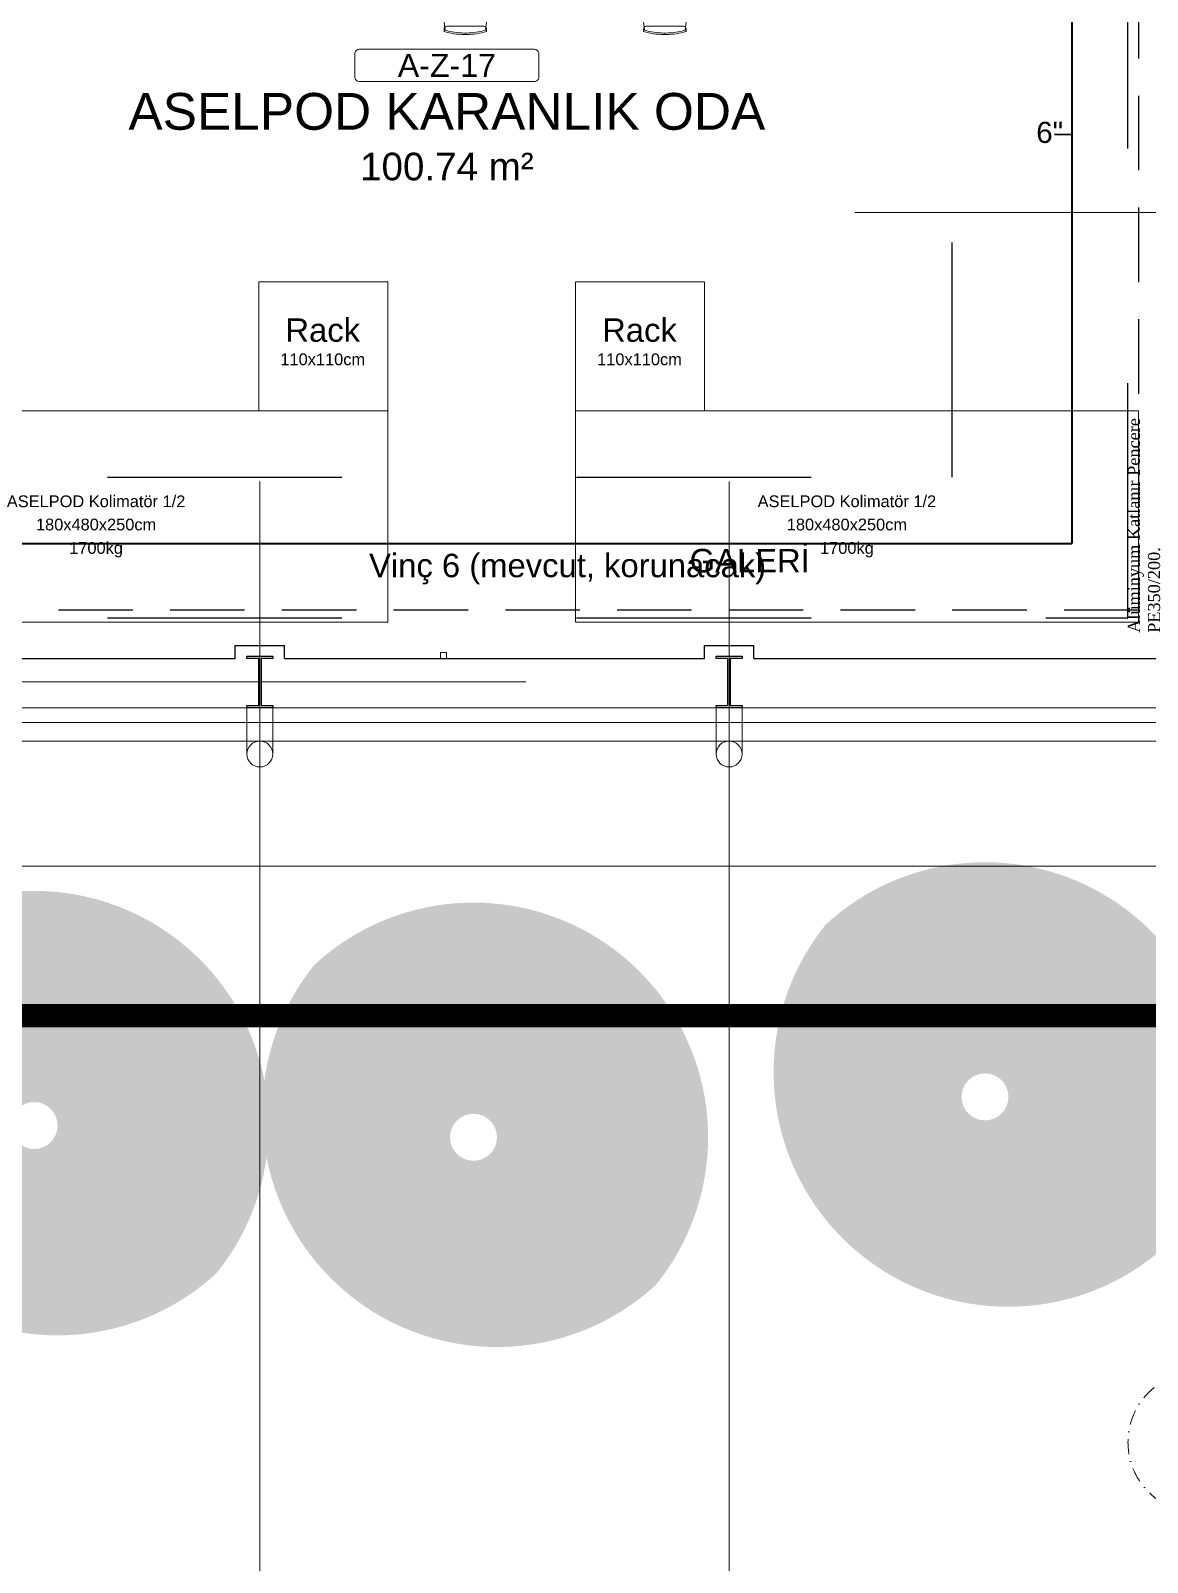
# Model space of a CAD drawing. Header units: centimetres. Extents: x 394264 to 551709, y 50011 to 59011.
# Drawn here: x 516162 to 517114, y 51569 to 52874 of the extents above; entities that cross this region are included whole.
import ezdxf
from ezdxf.enums import TextEntityAlignment as Align

# ---------------------------------------------------------------- set-up
doc = ezdxf.new("R2010")
doc.units = ezdxf.units.CM
for name, pattern in [('DASHDOT', [25.4, 12.7, -6.35, 0, -6.35]), ('DASHED', [4, 2, -2]), ('DASHED2', [9.525, 6.35, -3.175]), ('HIDDEN', [9.525, 6.35, -3.175])]:
    doc.linetypes.add(name, pattern=pattern)
doc.layers.get('0').update_dxf_attribs({"lineweight": 9})
doc.layers.add('-MH_Ad', color=1, linetype='Continuous', lineweight=9, true_color=0xff0000)
for name, color, linetype, lineweight in [('0-KRCN-MİMARİ-220526', 8, 'Continuous', 9), ('0-KRCN-YNG-YAZI', 71, 'Continuous', 35), ('0-MEK-YNG-BORU', 1, 'boruYLINE', 40), ('A_Aks', 30, 'DASHDOT', 9), ('A_Arka', 8, 'Continuous', 9), ('A_Bölme-Ex', 33, 'Continuous', 13), ('A_celik', 1, 'Continuous', 25), ('A_Duvar-alçiplak', 3, 'Continuous', 30), ('A_Kaplama', 191, 'Continuous', 20), ('A_Pencere Doğrama-Ex', 140, 'Continuous', 15), ('A_Text', 51, 'Continuous', 9), ('A_Tretuar', 33, 'Continuous', 9), ('M00_Mahal_No$0$MH_Alan', 51, 'Continuous', 9), ('MH_Alan', 51, 'Continuous', 9), ('TF_Cihaz', 20, 'Continuous', 13), ('TF_Mobilya', 142, 'Continuous', 9)]:
    doc.layers.add(name, color=color, linetype=linetype, lineweight=lineweight)
for name, color, linetype in [('_statik', 2, 'Continuous'), ('A_vinç', 1, 'Continuous'), ('TF_Cihaz_yazı', 5, 'Continuous')]:
    doc.layers.add(name, color=color, linetype=linetype)
doc.styles.add('CAP', font='ARIALNB.TTF')
doc.styles.add('Kalin01', font='swissk.ttf')
doc.styles.add('M00_Mahal_No$0$Kalin01', font='swissk.ttf')
doc.styles.add('M00_Mahal_No$0$Normal', font='swiss.ttf')
doc.styles.add('MAHAL', font='swissc.ttf')
doc.styles.add('MP_KAPI_POZ', font='arial.ttf')
doc.styles.add('Normal', font='arial.ttf')
doc.styles.add('notlar', font='timesi.ttf')
doc.styles.add('YAZI', font='arial.ttf', dxfattribs={"width": 0.6, "height": 40})
doc.linetypes.add('boruYLINE', pattern='A,50,-0.8,["Y",CAP,S=7,R=0,X=0,Y=-3],-7', length=57.8)

# ---------------------------------------------------------------- blocks, each defined once
blk = doc.blocks.new('1_etap')
at = {"layer": 'A_Aks', "color": 8}
blk.add_circle((0, -648.1), 60, dxfattribs=at)
at = {"color": 8, "linetype": 'ByBlock', "lineweight": -2}
for tag, height, style, p in [('MAHALNO', 15.7, 'M00_Mahal_No$0$Kalin01', (-1403.5, 5183, -22.7)), ('MAHALADI', 25.1, 'M00_Mahal_No$0$Normal', (-1403.5, 5151.6, -22.7)), ('MAHALNO', 9.8, 'M00_Mahal_No$0$Kalin01', (-1049.8, 5038.2)), ('MAHALADI', 15.7, 'M00_Mahal_No$0$Normal', (-1049.8, 5018.6)), ('MAHALNO', 19.6, 'M00_Mahal_No$0$Kalin01', (585.2, 4515.9)), ('MAHALADI', 31.4, 'M00_Mahal_No$0$Normal', (585.2, 4476.7)), ('MAHALNO', 19.6, 'M00_Mahal_No$0$Kalin01', (543.6, 3917.9)), ('MAHALADI', 31.4, 'M00_Mahal_No$0$Normal', (543.6, 3878.7)), ('MAHALNO', 19.6, 'M00_Mahal_No$0$Kalin01', (175.4, 3438.2)), ('MAHALADI', 31.4, 'M00_Mahal_No$0$Normal', (175.4, 3399)), ('MAHALNO', 15.7, 'M00_Mahal_No$0$Kalin01', (662.5, 3278.7)), ('MAHALADI', 25.1, 'M00_Mahal_No$0$Normal', (662.5, 3247.3)), ('MAHALNO', 9.8, 'M00_Mahal_No$0$Kalin01', (928.4, 2524.9)), ('MAHALADI', 15.7, 'M00_Mahal_No$0$Normal', (928.4, 2505.3)), ('MAHALNO', 19.6, 'M00_Mahal_No$0$Kalin01', (683, 1295.9)), ('MAHALADI', 31.4, 'M00_Mahal_No$0$Normal', (683, 1256.7))]:
    blk.add_attdef(tag, text='', height=height, dxfattribs=dict(at, style=style)).set_placement(p, align=Align.MIDDLE_CENTER)
at = {"layer": 'A_Pencere Doğrama-Ex', "color": 8, "style": 'MAHAL'}
for p in [(163.4, 4608.5), (585.7, 4362.5), (584.1, 3781.1), (404.7, 3207), (477.6, 2356.8), (647.1, 1093.3), (160.8, 91.1)]:
    blk.add_attdef('KOT', p, '', height=10, dxfattribs=at)
at = {"layer": 'M00_Mahal_No$0$MH_Alan', "color": 8, "style": 'M00_Mahal_No$0$Normal'}
for height, p in [(25.1, (-1403.5, 5114, -22.7)), (15.7, (-1049.8, 4995.1)), (31.4, (585.2, 4429.6)), (31.4, (543.6, 3831.7)), (31.4, (175.4, 3351.9)), (25.1, (662.5, 3209.7)), (15.7, (928.4, 2481.8)), (31.4, (683, 1209.6))]:
    blk.add_attdef('ALAN', text='', height=height, dxfattribs=at).set_placement(p, align=Align.MIDDLE_CENTER)
blk = doc.blocks.new('a_aks')
at = {"layer": 'A_Aks', "color": 8, "ltscale": 200}
for p, q in [((11730, 5308), (11730, -831.1)), ((12130, 5308), (12130, -831.1)), ((12237.1, 457), (12637.8, 457)), ((-743.4, 57), (12633.6, 57))]:
    blk.add_line(p, q, dxfattribs=at)
blk = doc.blocks.new('mimari_yeni_durum')
at = {"transparency": 33554559}
h = blk.add_hatch(color=8, dxfattribs=at)
h.dxf.hatch_style = 1
h.set_gradient(color1=(128, 128, 128), color2=(214, 214, 214), name='INVSPHERICAL')
h.paths.add_polyline_path([(12548.1, -296.7, 0.653656), (12212.5, -149.7, 0.171763), (12167.9, -275.5, 0.653656), (12503.5, -422.6, 0.171763)])
h.paths.add_polyline_path([(12328.1, -296.7, -1), (12368.1, -296.7, -1)], flags=16)
h = blk.add_hatch(color=8, dxfattribs=at)
h.dxf.hatch_style = 1
h.set_gradient(color1=(128, 128, 128), color2=(214, 214, 214), name='INVSPHERICAL')
h.paths.add_polyline_path([(11737.6, -321.1, 0.653656), (11402, -174.1, 0.171763), (11357.5, -299.9, 0.653656), (11693, -447, 0.171763)])
h.paths.add_polyline_path([(11517.6, -321.1, -1), (11557.6, -321.1, -1)], flags=16)
h = blk.add_hatch(color=8, dxfattribs=at)
h.dxf.hatch_style = 1
h.set_gradient(color1=(128, 128, 128), color2=(214, 214, 214), name='INVSPHERICAL')
h.paths.add_polyline_path([(12112.1, -331.1, 0.653656), (11776.5, -184.1, 0.171763), (11732, -309.9, 0.653656), (12067.6, -456.9, 0.171763)])
h.paths.add_polyline_path([(11892.1, -331.1, -1), (11932.1, -331.1, -1)], flags=16)
at = {"layer": 'A_Aks', "color": 8, "linetype": 'ByBlock', "ltscale": 50}
for p, q in [((11730, -37.2), (11730, -134.7)), ((12130, -37.2), (12130, -134.7))]:
    blk.add_line(p, q, dxfattribs=at)
at = {"layer": 'A_Arka', "color": 8}
for p, q in [((11719, 35), (11719, -4.5)), ((11741, 35), (11741, -4.5)), ((12119, 35), (12119, -4.5)), ((12141, 35), (12141, -4.5)), ((9982, 6.5), (12577, 6.5))]:
    blk.add_line(p, q, dxfattribs=at)
for centre in [(11730, -4.5), (12130, -4.5)]:
    blk.add_circle(centre, 11, dxfattribs=at)
at = {"layer": 'A_Bölme-Ex', "color": 8}
blk.add_lwpolyline([(11884, 77), (11889, 77), (11889, 82), (11884, 82)], close=True, dxfattribs=at)
at = {"layer": 'A_celik', "color": 8}
for points in [[(11719, 79), (11741, 79), (11741, 77), (11731, 77), (11731, 37), (11741, 37), (11741, 35), (11719, 35), (11719, 37), (11729, 37), (11729, 77), (11719, 77), (11719, 79)], [(12119, 79), (12141, 79), (12141, 77), (12131, 77), (12131, 37), (12141, 37), (12141, 35), (12119, 35), (12119, 37), (12129, 37), (12129, 77), (12119, 77), (12119, 79)]]:
    blk.add_lwpolyline(points, dxfattribs=at)
at = {"layer": 'A_Duvar-alçiplak', "color": 8}
for p, q in [((11709, 77), (11709, 88)), ((11709, 88), (11751, 88)), ((11751, 77), (11751, 88)), ((12109, 77), (12109, 88)), ((12109, 88), (12151, 88)), ((12151, 77), (12151, 88)), ((11351, 77), (11709, 77)), ((11751, 77), (12109, 77)), ((12151, 77), (12509, 77))]:
    blk.add_line(p, q, dxfattribs=at)
at = {"layer": 'A_Kaplama', "color": 8}
for p, q in [((9982, 35), (12552, 35)), ((9982, 22.5), (12564.5, 22.5))]:
    blk.add_line(p, q, dxfattribs=at)
at = {"layer": 'A_Tretuar', "color": 8}
blk.add_line((12577, -100), (1570, -100), dxfattribs=at)
at = {"layer": 'A_Aks', "color": 8}
blk.add_blockref('a_aks', (0, 0), dxfattribs=at)
at = {"layer": 'A_Text', "color": 8, "linetype": 'ByBlock', "insert": (12469.9, 98.8), "char_height": 10.29, "attachment_point": 1, "rotation": 90, "style": 'notlar'}
blk.add_mtext_dynamic_manual_height_columns('{\\fTimes New Roman|b0|i0|c162|p18;Alüminyum Katlanır Pencere\\PPE350/200. }', width=296.011, gutter_width=100, heights=[0], dxfattribs=at)
blk = doc.blocks.new('sandalye')
at = {"color": 8, "linetype": 'Continuous'}
for p, q in [((-356, 181), (-379, 181)), ((-366, 172), (-341, 175)), ((-341, 175), (-366, 172)), ((-24, 217), (-341, 175)), ((-333, -158), (-333, 158)), ((-333, 158), (-333, -158)), ((0, -196), (0, 196)), ((-379, -181), (-356, -181)), ((-341, -175), (-366, -172)), ((-366, -172), (-341, -175)), ((-341, -175), (-24, -217))]:
    blk.add_line(p, q, dxfattribs=at)
at = {"color": 8, "linetype": 'HIDDEN', "ltscale": 5}
blk.add_line((-403, 12), (-403, -12), dxfattribs=at)
at = {"color": 8, "linetype": 'Continuous'}
for centre, radius, start, end in [((276, 0), 679, 164.5563, 178.9655), ((222, 0), 613, 163.7398, 178.854), ((222, 0), 613, 163.7398, 178.854), ((-356, 158), 23, 48.6707, 90), ((-356, 158), 23, 0, 48.6707), ((-356, 158), 23, 0, 48.6707), ((-21, 196), 21.5, 360, 97.624), ((276, 0), 679, 181.0345, 195.4437), ((222, 0), 613, 181.146, 196.2602), ((222, 0), 613, 181.146, 196.2602), ((-356, -158), 23, 270, 311.3293), ((-356, -158), 23, 311.3293, 360), ((-356, -158), 23, 311.3293, 360), ((-21, -196), 21.5, 262.376, 0)]:
    blk.add_arc(centre, radius, start, end, dxfattribs=at)
at = {"color": 8, "linetype": 'HIDDEN', "ltscale": 5}
for centre, radius, start, end in [((276, 0), 679, 178.9655, 181.0345), ((276, 0), 679, 178.9655, 181.0345), ((222, 0), 613, 178.854, 181.146), ((222, 0), 613, 178.854, 181.146)]:
    blk.add_arc(centre, radius, start, end, dxfattribs=at)
blk = doc.blocks.new('kar_o_2_yp')
at = {"layer": 'TF_Cihaz', "color": 8}
for points in [[(10099, 231), (10209, 231), (10209, 341), (10099, 341)], [(10369, 231), (10479, 231), (10479, 341), (10369, 341)], [(10209, 51), (10209, 231), (9729, 231), (9729, 51)], [(10849, 51), (10849, 231), (10369, 231), (10369, 51)]]:
    blk.add_lwpolyline(points, close=True, dxfattribs=at)
at = {"color": 8, "xscale": 0.1000000000000003, "yscale": 0.1000000000000003, "zscale": 0.1000000000000003, "rotation": 90.00000000000001}
for p in [(10275.2, 592), (10445.2, 592)]:
    blk.add_blockref('sandalye', p, dxfattribs=at)
at = {"layer": 'TF_Cihaz_yazı', "color": 8, "style": 'MP_KAPI_POZ'}
for s, height, p in [('Rack', 20, (10153.6, 299.8)), ('Rack', 20, (10423.6, 299.8)), ('110x110cm', 10, (10153.6, 274.9)), ('110x110cm', 10, (10423.6, 274.9)), ('ASELPOD Kolimatör 1/2', 10, (9960.4, 153.9)), ('ASELPOD Kolimatör 1/2', 10, (10600.4, 153.9)), ('180x480x250cm', 10, (9960.4, 134.1)), ('180x480x250cm', 10, (10600.4, 134.1)), ('1700kg', 10, (9960.4, 114.1)), ('1700kg', 10, (10600.4, 114.1))]:
    blk.add_text(s, height=height, dxfattribs=at).set_placement(p, align=Align.MIDDLE_CENTER)
blk = doc.blocks.new('M00_Mahal_No$0$MHL')
at = {"color": 0, "linetype": 'ByBlock', "lineweight": -2}
blk.add_lwpolyline([(-100, -5), (-100, -30, 0.414214), (-95, -35), (95, -35, 0.414214), (100, -30), (100, -5, 0.414214), (95, 0), (-95, 0, 0.414214)], format="xyb", close=True, dxfattribs=at)
for tag, height, style, p in [('MAHALNO', 25, 'M00_Mahal_No$0$Kalin01', (0, -17.5)), ('MAHALADI', 40, 'M00_Mahal_No$0$Normal', (0, -67.5))]:
    blk.add_attdef(tag, text='', height=height, dxfattribs=dict(at, style=style)).set_placement(p, align=Align.MIDDLE_CENTER)
at = {"layer": 'M00_Mahal_No$0$MH_Alan', "style": 'M00_Mahal_No$0$Normal'}
blk.add_attdef('ALAN', text='', height=40, dxfattribs=at).set_placement((0, -127.5), align=Align.MIDDLE_CENTER)
blk = doc.blocks.new('A$C17b1b0ad')
at = {"layer": 'MH_Alan', "color": 8}
blk.add_lwpolyline([(11077, 777), (12519, 777), (12519, 478.2), (12508, 478.2), (12508, 435.8), (12519, 435.8), (12519, 88), (12509, 88), (12509, 77), (12151, 77), (12151, 88), (12109, 88), (12109, 77), (11751, 77), (11751, 88), (11709, 88), (11709, 77), (11351, 77), (11351, 88), (11309, 88), (11309, 77), (11077, 77)], close=True, dxfattribs=at)
at = {"layer": '-MH_Ad', "color": 8}
ref = blk.add_blockref('M00_Mahal_No$0$MHL', (11889.4, 596.1), dxfattribs=dict(at, xscale=0.7839999999999999, yscale=0.7839999999999999, zscale=0.7839999999999999))
ref.add_attrib('MAHALNO', 'A-Z-17', dxfattribs={"layer": '0', "color": 0, "linetype": 'ByBlock', "lineweight": -2, "height": 19.6, "style": 'M00_Mahal_No$0$Kalin01'}).set_placement((11889.4, 582.4), align=Align.MIDDLE_CENTER)
ref.add_attrib('MAHALADI', 'ASELPOD KARANLIK ODA', dxfattribs={"layer": '0', "color": 0, "linetype": 'ByBlock', "lineweight": -2, "height": 31.36, "style": 'M00_Mahal_No$0$Normal'}).set_placement((11889.4, 543.2), align=Align.MIDDLE_CENTER)
ref.add_attrib('ALAN', '100.74 m²', dxfattribs={"layer": 'M00_Mahal_No$0$MH_Alan', "height": 23.52, "style": 'M00_Mahal_No$0$Normal'}).set_placement((11889.4, 496.2), align=Align.MIDDLE_CENTER)
blk = doc.blocks.new('statik_temel_kalıp')
at = {"layer": '_statik', "color": 4, "linetype": 'DASHED', "ltscale": 100}
for p, q in [((-60, -4745.5), (-60, -54.5)), ((-210, -4625.5), (-210, -204.5)), ((-10930, -4625.5), (-210, -4625.5)), ((-10930, -4745.5), (-60, -4745.5))]:
    blk.add_line(p, q, dxfattribs=at)
at = {"layer": '_statik', "color": 4, "linetype": 'DASHED', "ltscale": 100, "style": 'Kalin01'}
blk.add_text('GALERİ', height=20, dxfattribs=at).set_placement((-433.7, -4706.7))
blk = doc.blocks.new('A$C9e52caec')
at = {"color": 8}
blk.add_blockref('1_etap', (12530, 57), dxfattribs=at)
at = {"color": 1, "linetype": 'DASHDOT', "ltscale": 250, "true_color": 0xe60000, "const_width": 20}
blk.add_lwpolyline([(50, 2495), (930, 2495), (930, 1707), (1765, 1707), (1765, 4249), (1550, 4249), (1550, 5141.5), (8707, 5141.5), (8707, 2644), (12614.5, 2644), (12614.5, -227.5), (-33, -227.5), (-33, 2495)], close=True, dxfattribs=at)
at = {"layer": 'A_vinç', "color": 8, "linetype": 'DASHED2', "ltscale": 10}
blk.add_lwpolyline([(11369, 747), (12479, 747), (12479, 118), (11369, 118)], close=True, dxfattribs=at)
at = {"layer": '-MH_Ad', "color": 8}
blk.add_blockref('A$C17b1b0ad', (0, 0), dxfattribs=at)
at = {"color": 8}
blk.add_blockref('mimari_yeni_durum', (0, 0), dxfattribs=at)
at = {"layer": '_statik'}
blk.add_blockref('statik_temel_kalıp', (12530, 4857), dxfattribs=at)
at = {"layer": 'TF_Mobilya', "color": 8}
blk.add_blockref('kar_o_2_yp', (1630, 57), dxfattribs=at)
at = {"layer": 'A_vinç', "color": 8, "style": 'Normal'}
blk.add_text('Vinç 6 (mevcut, korunacak)', height=20, dxfattribs=at).set_placement((11823.1, 146.2))

msp = doc.modelspace()

# ---------------------------------------------------------------- block references
at = {"layer": '0-KRCN-MİMARİ-220526', "rotation": 359.999999999997}
msp.add_blockref('A$C9e52caec', (504627.5, 52262.4, 74), dxfattribs=at)

# ---------------------------------------------------------------- next in the draw order: linework, layer by layer
at = {"layer": '0-KRCN-YNG-YAZI'}
msp.add_line((517034.8, 52785.9), (517049.5, 52785.9), dxfattribs=at)
at = {"layer": '0-MEK-YNG-BORU', "ltscale": 2}
for p in [(517049.5, 55502.8), (506108, 52437.4)]:
    msp.add_line(p, (517049.5, 52437.4), dxfattribs=at)

# ---------------------------------------------------------------- next in the draw order: texts
at = {"layer": '0-KRCN-YNG-YAZI', "style": 'YAZI'}
msp.add_text('6"', height=18, dxfattribs=at).set_placement((517019.3, 52778.7))

doc.saveas('drawing.dxf')
